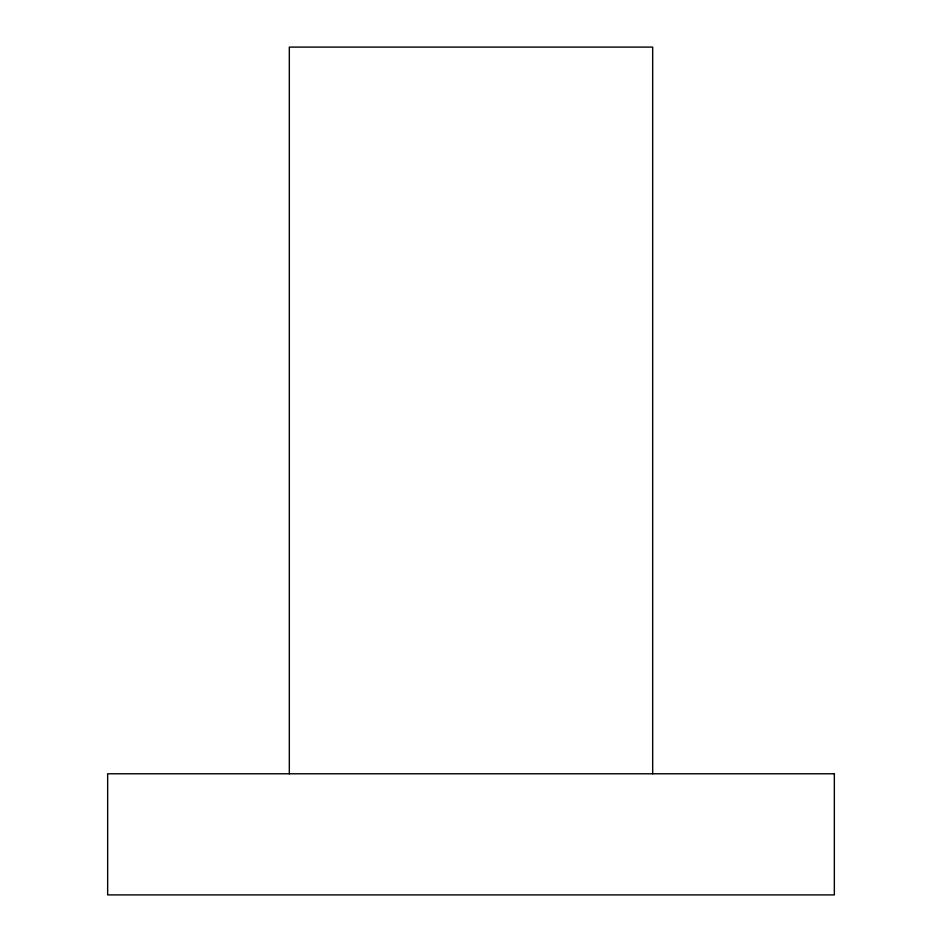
<?xml version="1.0" encoding="UTF-8"?>
<svg xmlns="http://www.w3.org/2000/svg" width="942" height="942" viewBox="0 0 942 942"><rect width="100%" height="100%" fill="white"/><g stroke="black" fill="none" stroke-linecap="round" stroke-linejoin="round"><path stroke-width="1.41" d="M652.676 773.782L652.676 47.1L289.324 47.1L289.324 773.782M834.341 773.782L107.659 773.782L107.659 894.9L834.341 894.9L834.341 773.782"/></g></svg>
